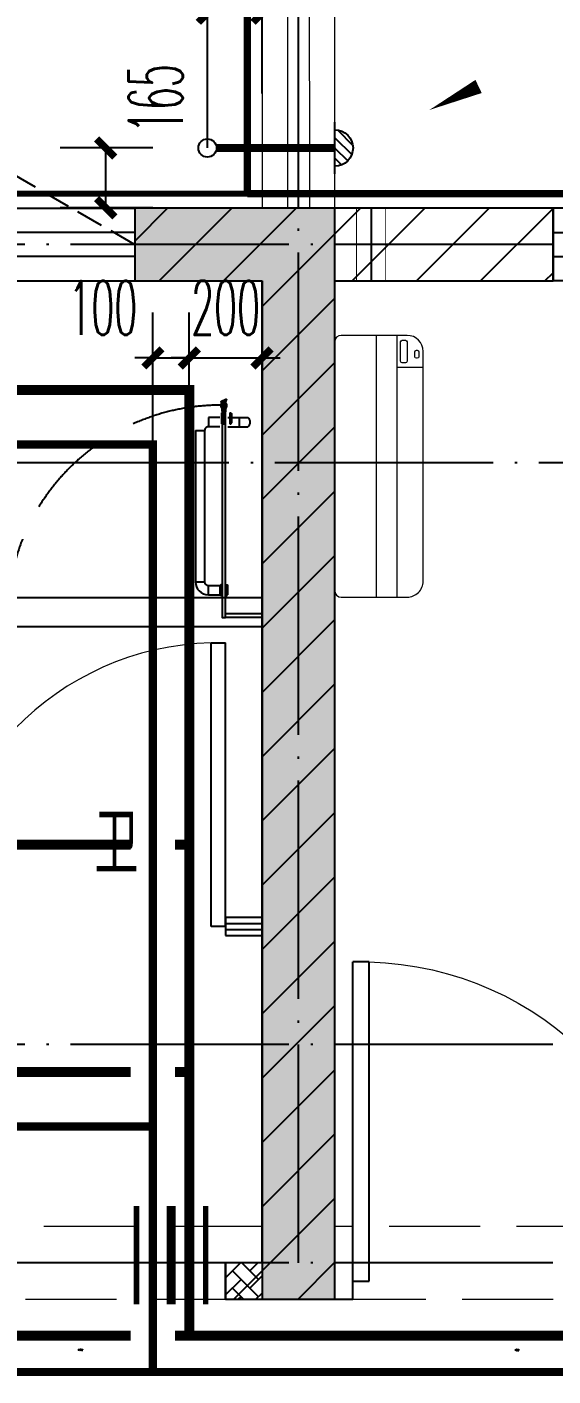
# Model space of a CAD drawing. Extents: x 27938 to 1507990, y 110129 to 923079.
# Drawn here: x 1220818 to 1222264, y 586813 to 590522 of the extents above; entities that cross this region are included whole.
import ezdxf

# ---------------------------------------------------------------- set-up
doc = ezdxf.new("R2010")
doc.units = 0
doc.header["$LTSCALE"] = 1000
doc.header["$MEASUREMENT"] = 0
doc.linetypes.add('DASH', pattern=[0.35, 0.25, -0.1])
doc.linetypes.add('DOTE', pattern=[2.4200000000000004, 2, -0.2, 0.02, -0.2])
for name, color, linetype in [('----建筑底图', 8, 'Continuous'), ('COLUMN', 9, 'Continuous'), ('CURTWALL', 4, 'Continuous'), ('DIM_SYMB', 3, 'Continuous'), ('DIM_凝结', 150, 'Continuous'), ('DOTE', 1, 'Continuous'), ('IP-bath&kitchen-JOHNSON', 4, 'Continuous'), ('LVTRY', 6, 'Continuous'), ('P-bath&kitchen-JOHNSON', 4, 'Continuous'), ('PIPE-不分区热给水', 5, 'RJ'), ('PIPE-不分区给水', 3, 'J'), ('PIPE-凝结', 150, 'N'), ('PUB_HATCH', 8, 'Continuous'), ('PUB_TEXT', 4, 'Continuous'), ('VALVE_不分区给水', 7, 'Continuous'), ('VPIPE-凝结', 150, 'N'), ('WALL', 9, 'Continuous'), ('WINDOW', 4, 'Continuous'), ('WINDOW_TEXT', 7, 'Continuous'), ('保温', 6, 'Continuous'), ('机电标识类', 1, 'Continuous')]:
    doc.layers.add(name, color=color, linetype=linetype)
doc.layers.add('S-L主梁线', color=4, linetype='DASH', plot=False)
for name, color, linetype, lineweight in [('平面-排水沟', 86, 'Continuous', 15), ('平面-栏杆', 135, 'Continuous', 15), ('平面-看线', 45, 'Continuous', 15), ('平面-空调室内机', 176, 'Continuous', 9), ('平面-空调预留孔', 173, 'Continuous', 15), ('空调', 76, 'Continuous', 13)]:
    doc.layers.add(name, color=color, linetype=linetype, lineweight=lineweight)
doc.styles.add('_TCH_DIM_T3', font='SIMPLEX.shx', dxfattribs={"width": 0.4941176470588236, "bigfont": 'GBCBIG.shx'})
doc.styles.add('_TCH_WINDOW', font='SIMPLEX.shx', dxfattribs={"width": 0.7, "height": 3.5, "bigfont": 'GBCBIG.shx'})
doc.styles.get("Standard").update_dxf_attribs({"font": 'gbenor.shx', "bigfont": 'gbcbig.shx'})
doc.linetypes.add('J', pattern='A,3,-0.2,["J",Standard,S=0.25,R=0,X=-0.1,Y=-0.115],-0.2', length=3.4)
doc.linetypes.add('N', pattern='A,3,-0.2,["N",Standard,S=0.25,R=0,X=-0.1,Y=-0.115],-0.2', length=3.4)
doc.linetypes.add('RJ', pattern='A,3,-0.2,["RJ",Standard,S=0.25,R=0,X=-0.1,Y=-0.115],-0.35', length=3.55)
doc.dimstyles.new('_TWT_ARCH&&50', dxfattribs={"dimtxt": 148.75, "dimasz": 50, "dimexe": 125, "dimexo": 150, "dimgap": 63.12500000000001, "dimtad": 1, "dimdec": 0, "dimzin": 0, "dimdsep": 46, "dimtxsty": '_TCH_DIM_T3', "dimblk": 'ARCHTICK', "dimcen": 0.09, "dimclrt": 7, "dimazin": 2, "dimtfac": 1, "dimtdec": 0, "dimtix": 1, "dimtmove": 2, "dimatfit": 3, "dimfxl": 100, "dimtolj": 1, "dimtzin": 0, "dimarcsym": 0})
pattern_1 = [(45, (0, 89.755675), (-88.38838300365748, 88.3883830036575), [])]

# ---------------------------------------------------------------- blocks, each defined once
blk = doc.blocks.new('GFDGFSDFGD')
at = {"layer": 'PUB_HATCH'}
blk.add_hatch(color=0, dxfattribs=at).paths.add_polyline_path([(440466.568470567, 373023.7242148577), (440466.568470567, 372823.7242148577), (440816.568470567, 372823.7242148577), (440816.5684693679, 370023.7242154307), (441016.5684693679, 370023.7242154307), (441016.568470567, 373023.7242148577)])
at = {"layer": 'COLUMN', "color": 0}
for p, q in [((440466.568470567, 373023.7242148577), (440466.568470567, 372823.7242148577)), ((441016.568470567, 373023.7242148577), (440466.568470567, 373023.7242148577)), ((441016.5684693679, 370023.7242154307), (441016.568470567, 373023.7242148577)), ((440466.568470567, 372823.7242148577), (440816.568470567, 372823.7242148577)), ((440816.568470567, 372823.7242148577), (440816.5684693679, 370023.7242154307)), ((440816.5684693679, 370023.7242154307), (441016.5684693679, 370023.7242154307))]:
    blk.add_line(p, q, dxfattribs=at)
blk = doc.blocks.new('GDFGDGRD')
at = {"layer": '保温', "linetype": 'ByBlock', "ltscale": 10}
h = blk.add_hatch(dxfattribs=at)
h.set_pattern_fill('AR-HBONE', color=251, scale=55)
h.set_pattern_definition([(45, (0, 0), (0, 47.41575231924514), [100.584, -33.528]), (135, (23.70786, 23.70786), (3.05311331771918e-15, 47.41575231924513), [100.584, -33.528])])
h.paths.add_polyline_path([(440716.5790389128, 370023.7249240321), (440716.5783954969, 370123.7247249025), (440816.5681615616, 370123.724930781), (440816.5688049775, 370023.7251299106)])
blk = doc.blocks.new('A$C001338C2')
for p, q in [((844.9999883423079, 303.6000072514144), (54.99998834231155, 303.6000543390692)), ((109.0525457565491, 214.7673082745569), (109.0525510513944, 303.6000511174025)), ((-1.49359439092e-05, 248.6000576173246), (-2.84423585981e-05, 22.0000576172315)), ((899.9999715576414, 22.00000397306576), (899.9999850640525, 248.6000039731589)), ((21.99997024633922, 5.63059293199e-05), (877.9999702463392, 5.2843679441e-06))]:
    blk.add_line(p, q)
at = {"lineweight": 5}
for p, q in [((899.9999830474662, 214.7672611304297), (-1.69525337697e-05, 214.7673147745954)), ((899.9999787804518, 143.1781611304468), (-2.12195482163e-05, 143.1782147746126))]:
    blk.add_line(p, q, dxfattribs=at)
for points in [[(73.08482630450817, 275.0144977724194), (56.77886350143308, 275.0144987443309, -0.414213562373095), (51.27886382925863, 280.5144990721565), (51.27886400034913, 283.3844664433818, -0.414213562373095), (56.77886432817468, 288.8844661155563), (73.08482713124977, 288.8844651436448, -0.4142135623732024), (78.58482680342422, 283.3844648158192), (78.58482663233372, 280.5144974445939, -0.414213562373095)], [(89.24090579471158, 226.3562818807586), (22.19125331861505, 226.3562858772129, -0.414213562372504), (16.6912536464406, 231.8562862050385), (16.69125431894281, 243.1390318179401, -0.414213562373095), (22.19125464676836, 248.6390314901146), (89.24090712286488, 248.6390274936603, -0.414213562373095), (94.74090679503934, 243.1390271658347), (94.74090612253713, 231.8562815529331, -0.414213562373095)]]:
    blk.add_lwpolyline(points, format="xyb", close=True)
for centre, radius, start, end in [((54.99998506405609, 248.6000543390692), 55.0000000000001, 89.99999658490542, 179.9999965849054), ((844.9999850640525, 248.6000072514144), 55.0000000000001, 359.9999965849054, 89.99999658490542), ((21.9999715576414, 22.00005630592932), 22.00000000000004, 179.9999965849054, 269.9999965849054), ((877.9999715576414, 22.00000528436794), 22.00000000000004, 269.9999965849054, 359.9999965849054)]:
    blk.add_arc(centre, radius, start, end)
blk = doc.blocks.new('rrrrrrrrrrrra')
at = {"color": 0}
for p, q in [((252.6024353011744, 483.7312025176361), (-87.39756469882559, 483.7312025176361)), ((-112.3975646988256, 458.7312025176361), (-112.3975646988256, 324.3323662159964)), ((277.6024353011744, 324.3323662159964), (277.6024353011744, 458.7312025176361)), ((-112.3975646988256, 324.3323662159964), (-63.69972878636327, -103.3637925456278)), ((277.6024353011744, 324.3323662159964), (227.5135563242948, -115.5808400628157)), ((-59.12511469877791, 271.0599162159488), (224.3299853011267, 271.0599162159488)), ((-20.6103619200876, 232.4137265472673), (-34.18044077546801, 153.6153487120755)), ((185.8152325224364, 232.4137265477329), (-20.6103619200876, 232.4137265472673)), ((185.8152325224364, 232.4137265477329), (199.3853113778168, 153.6153487125412)), ((191.3197469591396, 200.4502565474249), (-26.11487635679077, 200.4502565474249))]:
    blk.add_line(p, q, dxfattribs=at)
for centre, radius, start, end in [((-87.39756469882559, 458.7312025176361), 25, 90, 180), ((252.6024353011744, 458.7312025176361), 25, 0, 90), ((-59.12511469877791, 324.3323662164621), 53.27245000000602, 180, 270), ((224.3299853008939, 324.3323662164621), 53.27245000000253, 270, 0), ((-322.583031725022, 209.8070477982983), 293.8257332377133, 333.5368539848596, 351.4828191908725), ((487.787902327138, 209.8070477982983), 293.8257332377133, 188.5171808091275, 206.4631460151405), ((148.969911527005, -3.179016253445297), 224.0767612256445, 158.5202191710939, 180), ((16.2349590753438, -3.179016253445297), 224.0767612256723, 0, 21.47978082890611), ((83.83053322241176, -63.61970424279571), 152.7899563564, 195.0773243454172, 340.1181212308546)]:
    blk.add_arc(centre, radius, start, end, dxfattribs=at)
blk = doc.blocks.new('A$C1E0F638F')
at = {"color": 0}
for points in [[(499.7003750004806, 435.1003879043274), (499.7003750004806, 85.1003879038617), (-4.325015470385551e-05, 85.10038790432736), (-4.325015470385551e-05, 435.1003879038617)], [(269.850552206859, 30.00024752598256), (229.850552206859, 30.00024752644822), (229.850552206859, 195.0002475259826), (269.850552206859, 195.0002475264482)], [(119.850552206859, 0.0002475259825587273), (179.850552206859, 0.0002475259825587273), (179.850552206859, 60.00024752598256), (119.850552206859, 60.00024752598256)], [(146.850552206859, 55.00024752598256), (152.850552206859, 55.00024752644822), (152.850552206859, 5.00024752644822), (146.850552206859, 5.00024752644822)], [(379.850552206859, 0.0002475259825587273), (319.850552206859, 0.0002475264482200146), (319.850552206859, 60.00024752644822), (379.850552206859, 60.00024752644822)], [(352.850552206859, 55.00024752598256), (346.850552206859, 55.00024752598256), (346.850552206859, 5.000247525982559), (352.850552206859, 5.000247525982559)], [(229.850552206859, 30.00024752644822), (269.850552206859, 30.00024752598256), (269.850552206859, 10.00024752598256), (229.850552206859, 10.00024752644822)]]:
    blk.add_lwpolyline(points, close=True, dxfattribs=at)
blk.add_lwpolyline([(269.850552206859, 60.00024752598256), (279.850552206859, 60.00024752598256), (279.850552206859, 0.0002475264482200146), (219.850552206859, 0.0002475259825587273), (219.850552206859, 60.00024752598256), (229.850552206859, 60.00024752644822)], dxfattribs=at)
blk.add_circle((249.850552206859, 236.2614032463171), 26, dxfattribs=at)
blk = doc.blocks.new('$lvtry$00000171')
at = {"color": 0}
for p, q in [((-74.24621202462731, 10.60660171788186), (-10.60660171788186, 74.24621202462731)), ((-69.81875867368217, -27.39235180270043), (27.39235180242758, 69.81875867368217)), ((-53.03300858900184, -53.03300858886359), (53.03300858900184, 53.03300858886359)), ((-27.39235180242758, -69.81875867368217), (69.81875867368217, 27.39235180270043)), ((10.60660171788186, -74.24621202462731), (74.24621202462731, -10.60660171788186))]:
    blk.add_line(p, q, dxfattribs=at)
blk.add_circle((0, 0), 75, dxfattribs=at)
blk.add_point((0, 0), dxfattribs=at)
blk = doc.blocks.new('135')
blk.add_hatch(color=0).paths.add_polyline_path([(4.76418280357393, 1.812162386259842), (3.614183923258678, -0.9586682789313272), (-4.698308072380313, 2.491328362025341), (-3.548309192054148, 5.262159027231063)])
at = {"color": 0}
for p, q in [((0, -9.095e-13), (-7.276000000000001e-12, 39.11915162772765)), ((-6.34257382159194, 2.632406550414998), (5.421245566391007, -2.250020692198631)), ((-5.698204626369259, 2.906323017595241), (-5.160113183243083, 2.682994842084553)), ((-5.555794630552554, 18.93025617586591), (-3.355794630551827, 19.41189882087838)), ((-3.355794630551827, 19.41189882087838), (-5.502586708164016, 19.38346581543646)), ((5.249555696867901, 10.9245783101278), (-5.25044430312846, 10.93328680312606)), ((5.227938415449898, 9.660595023749009), (-5.205485498692723, 9.660595023727183)), ((-5.160113183243083, 2.682994842084553), (-3.818447822857706, 5.915630618167598)), ((-5.000000000007275, 10.93307908955376), (-5.000000000007275, 30.53458335841333)), ((-3.818447822857706, 5.915630618167598), (5.417654394495911, 2.08230101709978)), ((5.617387633388716, 18.86060526279379), (3.417387633387988, 19.34224790780627)), ((3.417387633387988, 19.34224790780627), (5.564179711000178, 19.31381490236435)), ((4.075989034128724, -1.150334758983262), (5.417654394495911, 2.08230101709978)), ((4.999999999996362, 10.92478528669653), (4.999999999992723, 32.30060393840449)), ((4.075989034125087, -1.150334758983262), (5.7233188174323, -1.834038541420341))]:
    blk.add_line(p, q, dxfattribs=at)
for centre, radius, start, end in [((6.161034868437128, 15.83646535001662), 13.51105029248686, 151.0147378050733, 204.8403314206463), ((13.49583268638525, 4.204098348475781), 20.48112573357894, 163.092431708237, 182.0011966084188), ((-5.975522388205718, 3.562607190228845), 1, 184.2275252268287, 248.4661137629982), ((13.54264475737364, 4.193994001077044), 19.52885339284392, 163.7443120071847, 182.5268738689926), ((8.625610374787357, 15.4674340699994), 14.59806099666519, 166.2780045267358, 198.0953497200314), ((-5.467505949505721, 3.349919817060253), 0.5, 181.9385014602077, 247.2597126889964), ((-5.220308285297505, 22.14142036417525), 0.5, 335.7643365041333, 151.0147378054934), ((3.827398038803949, 18.06844884589281), 9.42220170707689, 155.7643365036202, 171.9772791662345), ((5.153695528464595, 22.26171150950449), 0.5, 29.84246110022977, 204.5740373216479), ((-5.946870150815811, 17.18555889137405), 11.70614123311011, 10.4750181798539, 24.57403732164799), ((29.07817214454553, 6.708467335577552), 24.03224306675829, 172.943947749341, 199.2318175570648), ((-6.288615623223449, 15.43590622998363), 12.3887641438454, 338.644919711974, 16.04760207510264), ((-6.035673477003001, 15.84248269684667), 13.39994098009156, 334.9111406033848, 29.84246110034611), ((26.37160870551816, 6.273545375245702), 20.6409126368038, 169.1453753653255, 199.9525787155704), ((5.869786496521555, -1.169297062749137), 1.170107913508445, 247.4597126892894, 19.95257871601565), ((5.914985297487874, -1.372233430550295), 0.5, 247.4597126892894, 19.23181755750988)]:
    blk.add_arc(centre, radius, start, end, dxfattribs=at)
blk.add_open_spline([(-5.000000000007275, 30.53458335841333), (-4.10443294849756, 31.33336597555081), (-2.288282033354334, 32.95324444101334), (0.90438098919185, 29.19536669430727), (3.450096077842316, 31.12548990286359), (4.999999999992723, 32.30060393840449)], degree=3, knots=[0, 0, 0, 0, 3.066329070407599, 6.218313121244897, 11.12413523619883, 11.12413523619883, 11.12413523619883, 11.12413523619883], dxfattribs=at)
blk = doc.blocks.new('SDFAWERAWER')
at = {"layer": 'LVTRY', "color": 0}
for p, q in [((593987.7654218215, -1242190.543110286), (593978.1679464299, -1242213.999597729)), ((594017.0860310916, -1242202.539954511), (593987.7654218215, -1242190.543110286)), ((594015.8193360465, -1242220.432964417), (594027.1688849085, -1242192.714558183)), ((594022.6186791044, -1242211.427743668), (594029.8341162818, -1242193.80586096)), ((594025.3530065713, -1242210.830205286), (594031.0932591765, -1242196.811088268)), ((594027.1688849085, -1242192.714558183), (594033.0323939191, -1242195.115424288)), ((594029.8341162818, -1242193.80586096), (594031.0932591765, -1242196.811088268)), ((594032.1593517042, -1242197.24760937), (594033.0323939191, -1242195.115424288)), ((594033.0323939191, -1242195.115424288), (594033.976751101, -1242197.369344781)), ((593941.1893833182, -1242210.071718162), (593783.7054442759, -1242594.768872668)), ((593964.6458707345, -1242219.669193542), (593807.1619316919, -1242604.366348048)), ((593941.1893833182, -1242210.071718162), (593964.6458707345, -1242219.669193542)), ((594007.4885557, -1242225.996441955), (593978.1679464299, -1242213.999597729)), ((594015.8193360465, -1242220.432964417), (594021.6828450572, -1242222.833830523)), ((594025.7000045974, -1242203.902384486), (594018.4845674199, -1242221.524267195)), ((594018.4845674199, -1242221.524267195), (594021.4897947444, -1242220.265124338)), ((594025.3530065713, -1242210.830205286), (594021.4897947444, -1242220.265124338)), ((594022.5558872721, -1242220.70164544), (594021.6828450572, -1242222.833830523)), ((594021.6828450572, -1242222.833830523), (594023.9367655669, -1242221.889473379)), ((594024.1550261178, -1242221.356427115), (594023.937164888, -1242221.888498138)), ((594033.7584905497, -1242197.902391045), (594033.9763517794, -1242197.370320023)), ((594047.2517495372, -1242200.933083513), (594035.9092786319, -1242228.654386825)), ((594035.9092786319, -1242228.654386825), (594038.5747885434, -1242229.745009019)), ((594037.3439066054, -1242210.828683256), (594087.9885953569, -1242231.550505105)), ((594038.5747885434, -1242229.745009019), (594045.1743897707, -1242213.615406493)), ((594038.5747885434, -1242229.745009019), (594041.579694262, -1242228.485098852)), ((594041.579694262, -1242228.485098852), (594051.1771696536, -1242205.028611409)), ((594049.9172594484, -1242202.023705706), (594043.3176582216, -1242218.153308231)), ((594047.2517495372, -1242200.933083513), (594049.9172594484, -1242202.023705706)), ((594049.9172594484, -1242202.023705706), (594051.1771696536, -1242205.028611409)), ((594057.0670404839, -1242246.282014925), (594066.6645158757, -1242222.825527482)), ((594027.746431214, -1242234.285170699), (594078.3911199654, -1242255.006992549)), ((593783.7054442759, -1242594.768872668), (593807.1619316919, -1242604.366348048)), ((593803.2340521519, -1242641.344911171), (593812.8315275433, -1242617.888423728)), ((593803.2340521519, -1242641.344911171), (593832.554661422, -1242653.341755396)), ((593812.8315275433, -1242617.888423728), (593842.1521368134, -1242629.885267953)), ((593842.1521368134, -1242629.885267953), (593832.554661422, -1242653.341755396)), ((593845.157042532, -1242628.625357786), (593833.814571627, -1242656.346661099)), ((593847.8225524705, -1242629.715979991), (593836.4800815652, -1242657.437283303)), ((593845.157042532, -1242628.625357786), (593842.1521368134, -1242629.885267953)), ((593847.8225524705, -1242629.715979991), (593845.157042532, -1242628.625357786)), ((593847.1421213057, -1242661.799772115), (593858.4845922105, -1242634.078468803)), ((593849.807631217, -1242662.890394308), (593861.150102122, -1242635.169090996)), ((593852.0613105225, -1242661.945461682), (593862.0950347865, -1242637.422770285)), ((593858.4845922105, -1242634.078468803), (593861.150102122, -1242635.169090996)), ((593861.150102122, -1242635.169090996), (593862.0950347865, -1242637.422770285)), ((593833.814571627, -1242656.346661099), (593832.554661422, -1242653.341755396)), ((593836.4800815652, -1242657.437283303), (593833.814571627, -1242656.346661099)), ((593847.1421213057, -1242661.799772115), (593849.807631217, -1242662.890394308))]:
    blk.add_line(p, q, dxfattribs=at)
blk.add_lwpolyline([(593823.4857289928, -1242716.975934958), (594045.7556563742, -1242173.940086161), (594036.5013807861, -1242170.150840413), (593814.2314534048, -1242713.186689209)], close=True, dxfattribs=at)
blk.add_arc((594075.2654484361, -1242240.036391133), 15.29342111015146, 281.7932153755734, 33.70187580186141, dxfattribs=at)
for centre, major_axis, start_param, end_param in [((593974.2417065077, -1242223.595433476), (3.926239933352681, 9.595835773426348), 0, 1.570796326794897), ((593816.7577674654, -1242608.292587982), (13.52371531371392, 33.05232318957029), 1.570796326794897, 3.141592653589793), ((593816.7577674654, -1242608.292587982), (3.926239933352681, 9.595835773426348), 1.570796326794897, 3.141592653589793)]:
    blk.add_ellipse(centre, major_axis=major_axis, ratio=1, start_param=start_param, end_param=end_param, dxfattribs=at)
at = {"layer": 'P-bath&kitchen-JOHNSON', "color": 0, "linetype": 'DASH'}
blk.add_arc((593809.7670385346, -1242714.004828131), 586.199339652145, 67.53694625199444, 157.1324720308851, dxfattribs=at)
at = {"layer": 'LVTRY', "color": 8, "xscale": -1, "rotation": 157.7329157530927}
blk.add_blockref('135', (594045.2713309255, -1242161.927690595), dxfattribs=at)
blk = doc.blocks.new('A$C5DCB2F21')
at = {"layer": 'IP-bath&kitchen-JOHNSON', "color": 0}
for p, q in [((-68.28558143033297, -213.1606503543517), (-157.7014214626688, -274.9614281078248)), ((68.16970908802614, -213.1606503543517), (157.5855491203619, -274.9614281078248)), ((-0.0579361711279489, -261.3536447175793), (-0.0579361711570528, -424.6555120690827))]:
    blk.add_line(p, q, dxfattribs=at)
for centre, major_axis, ratio, start_param, end_param in [((0.0421103943663184, -178.7724866370772), (-50.96224410476142, 6.55561e-11), 0.9900522014073144, -1.362970376127611, 4.504563029716158), ((0.0421103943663184, -177.7692267618913), (-26.80467913510691, 8.690706e-10), 0.9948122416210567, -1.167676844559286, 4.309269498205915)]:
    blk.add_ellipse(centre, major_axis=major_axis, ratio=ratio, start_param=start_param, end_param=end_param, dxfattribs=at)
at = {"layer": 'LVTRY', "color": 0}
for p, q in [((73.60639230580999, 0), (-73.60639230580999, 0)), ((-10.47308850636909, -173.5162652194049), (-10.47308850636909, -49.2578386965979)), ((10.5573092952909, -173.5162652194049), (10.5573092952909, -49.2578386965979))]:
    blk.add_line(p, q, dxfattribs=at)
blk.add_lwpolyline([(73.60639230580999, 0), (73.60639230580999, -15.772798351245), (-73.60639230580999, -15.772798351245), (-73.60639230580999, 0)], dxfattribs=at)
for points in [[(-26.29978149385716, -30.6730770759059, -0.3641418619200349), (-37.77772499481944, -15.772798351245, -0.0204951839784475)], [(-10.47308850636909, -49.43990604687496, 0.214893116671168), (-26.29978149385716, -30.6730770759059, 7.649644273232357)], [(10.5573092952909, -49.2578386965979, -0.2143900455666535), (26.29978149385716, -30.6730770759059, -7.649644273232357)], [(26.29978149385716, -30.6730770759059, 0.3641418619200187), (37.77772499482671, -15.772798351245, 0.0204951839784475)]]:
    blk.add_lwpolyline(points, format="xyb", dxfattribs=at)
blk.add_arc((0.0421103944609058, -173.5162652194049), 10.51519890083, 180, 0, dxfattribs=at)
for centre, major_axis, ratio, start_param, end_param in [((0.0421103943663184, -181.2952494334531), (53.64446843239703, 4.6092399e-09), 0.9875770290783108, 1.768090240399728, 7.656687720196345), ((-12.41473554639378, -164.737432311369), (1.3012e-12, 1.432845619463478), 0.8500000000096485, -1.570796326743344, 4.712388980436241), ((12.49895633515552, -164.737432311369), (-1.089747e-10, 1.432845619463478), 0.8500000000096485, 4.712388980370823, 10.99557428755041), ((-12.41473554639378, -189.1718906858077), (-2.801241e-10, 1.432845619478029), 0.8500000000010158, 4.712388980259137, 10.99557428743872), ((12.49895633515552, -189.1718906858077), (-3.904000999999999e-10, 1.43284561947803), 0.8500000000010156, 4.712388980193717, 10.9955742873733)]:
    blk.add_ellipse(centre, major_axis=major_axis, ratio=ratio, start_param=start_param, end_param=end_param, dxfattribs=at)
blk = doc.blocks.new('$TCHSYS$DOOR2D')
for p, q in [((0.45, 0.9750000000000001), (0.5000000000000002, 0.9750000000000001)), ((0.45, 0), (0.45, 0.9750000000000001)), ((0.5, 0), (0.5, 0.9750000000000001)), ((0.5, 0), (0.45, 0))]:
    blk.add_line(p, q)
at = {"lineweight": 13}
blk.add_arc((0.475, 0), 0.975, 91.4692835813538, 180, dxfattribs=at)
blk = doc.blocks.new('DSGDFGF')
at = {"layer": 'CURTWALL', "color": 0}
for p, q in [((676992.3193099007, 342105.3318189482), (676292.3193125755, 342105.3318188789)), ((676292.3193125755, 342105.3318188789), (676292.3193125804, 342055.3318188789)), ((676992.3193099055, 342055.3318189486), (676992.3193099007, 342105.3318189482)), ((677892.3193125913, 342105.3318190337), (677792.3193100533, 342105.3318190256)), ((677792.3193100533, 342105.3318190256), (677792.3193100581, 342055.3318190261)), ((677892.3193125962, 342055.3318190337), (677892.3193125913, 342105.3318190337)), ((676292.3193125771, 342088.6651522122), (676992.3193101969, 342088.6651522689)), ((676292.3193125788, 342071.9984855456), (676992.3193101985, 342071.9984856088)), ((676292.3193125804, 342055.3318188789), (676992.3193099055, 342055.3318189486)), ((677792.3193101969, 342088.6651523464), (677892.319312593, 342088.665152367)), ((677792.3193101985, 342071.9984856863), (677892.3193125946, 342071.9984857004)), ((677792.3193100581, 342055.3318190261), (677892.3193125962, 342055.3318190337))]:
    blk.add_line(p, q, dxfattribs=at)
at = {"layer": 'IP-bath&kitchen-JOHNSON', "color": 0}
for p, q in [((676542.331932724, 342985.0196551088), (677892.3295454062, 342985.0196507949)), ((676542.331932724, 342950.0196551071), (677192.3295454478, 342950.0196505642)), ((677192.3413922582, 342940.0196503444), (677192.3413922533, 342950.0196505642)), ((676542.331932724, 342940.0196551071), (677192.3413922582, 342940.0196503444)), ((677892.3295454031, 342940.0196503291), (677792.3295457542, 342940.0196503627)), ((677792.3295457542, 342930.0196503627), (677792.329545758, 342940.0196503627)), ((677892.3295454031, 342930.0196503291), (677792.3295457542, 342930.0196503627)), ((676542.331932724, 342905.019720073), (677892.3295454059, 342905.0196507949))]:
    blk.add_line(p, q, dxfattribs=at)
for points in [[(676542.3319719185, 343855.3312094221), (676542.3319289016, 342905.0196913155), (676292.3295242395, 342905.0197074407)], [(676492.3319719185, 343855.3312094221), (676492.331953106, 343005.0197000016), (676292.3295265906, 343005.0197000032)]]:
    blk.add_lwpolyline(points, dxfattribs=at)
at = {"layer": 'LVTRY', "color": 0}
blk.add_lwpolyline([(676892.3193115182, 341155.3318184384), (676292.319311518, 341155.3318184384), (676292.3193115267, 342055.3308562199), (676892.3193115271, 342055.3308562199)], close=True, dxfattribs=at)
at = {"layer": 'CURTWALL', "color": 0, "xscale": 800, "yscale": 800, "zscale": 50, "rotation": 5.54452612062199e-09}
blk.add_blockref('$TCHSYS$DOOR2D', (677392.3193099796, 342080.3318189853), dxfattribs=at)
at = {"layer": 'IP-bath&kitchen-JOHNSON', "color": 8}
for name, p, rotation in [('A$C5DCB2F21', (676542.3428769042, 343480.3272782623), 90.00848852444699), ('SDFAWERAWER', (-342526.1847909405, 1268090.515878983), 22.25976934310714)]:
    blk.add_blockref(name, p, dxfattribs=dict(at, rotation=rotation))
at = {"layer": 'LVTRY', "color": 8, "xscale": -0.6666666667107826, "yscale": 0.6666666667107826}
for p in [(676672.3319719185, 343725.3312094244), (676422.3295454204, 342775.3312094267)]:
    blk.add_blockref('$lvtry$00000171', p, dxfattribs=at)
at = {"layer": 'LVTRY', "color": 8, "extrusion": (0, 0, -1), "xscale": -1, "zscale": -1, "rotation": 270}
blk.add_blockref('rrrrrrrrrrrra', (-676776.0631769253, 342422.5730388308), dxfattribs=at)
at = {"layer": 'LVTRY', "color": 8, "xscale": -1, "rotation": 270}
blk.add_blockref('A$C1E0F638F', (676357.2294132968, 341355.6371924866), dxfattribs=at)
blk = doc.blocks.new('dongkong')
blk.add_wipeout([(-603756.0415179721, 210770.96306340612), (-603756.0415180603, 210570.80961624245), (-603836.0415181214, 210570.80961593534), (-603836.0415181519, 210770.96306307407)])
at = {"layer": '机电标识类', "color": 250, "linetype": 'DASH', "ltscale": 400}
for p, q in [((-603796.0415180789, 210770.9630630909), (-603796.0415180789, 210570.8096162414)), ((-603896.0415180789, 210670.6929921169), (-603696.0415180789, 210670.6929921169))]:
    blk.add_line(p, q, dxfattribs=at)
at = {"layer": '空调', "color": 6, "linetype": 'DASH', "const_width": 2}
blk.add_lwpolyline([(-603756.0415180789, 210770.9630630909), (-603756.0415180789, 210570.8096162414), (-603836.0415180789, 210570.8096162414), (-603836.0415180789, 210770.9630630909)], close=True, dxfattribs=at)
blk = doc.blocks.new('A$C7A951E79')
at = {"layer": 'LVTRY'}
for p, q in [((-7.071067817567382, 49.49747468566056), (-49.49747468711575, 7.071067807148211)), ((-0.03019816137384623, -71.1504577078158), (0.03032669913955033, 71.45330783701502)), ((0.01200970011996105, 28.29628095228691), (-46.54583911696682, -18.26156787434593)), ((0, 0), (-35.35533905785996, -35.35533906542696)), ((-0.01200970011996105, -28.29628095240332), (-18.26156786479987, -46.54583912075032))]:
    blk.add_line(p, q, dxfattribs=at)
blk.add_arc((6.426847539842129e-05, 0.1514250643085688), 49.94917711705559, 89.97568208789981, 269.9756820878998, dxfattribs=at)
blk.add_point((0, 0), dxfattribs=at)
blk = doc.blocks.new('A$C42425DA4')
at = {"xscale": -1}
blk.add_blockref('A$C7A951E79', (15800.45364866802, -0.07223155058454722), dxfattribs=at)
blk = doc.blocks.new('$WINLIB2D$00000001')
at = {"color": 0}
for points in [[(-0.4999999999999964, 0.5000000000000142), (-0.4999999999999964, -0.4999999999999858)], [(-0.4999999999999964, 0.5000000000000142), (0.5000000000000036, 0.5000000000000142)], [(0.5000000000000036, -0.4999999999999858), (0.5000000000000036, 0.5000000000000142)], [(0.5000000000000036, 0.1666666666666714), (-0.4999999999999964, 0.1666666666666714)], [(0.5000000000000036, -0.1666666666666572), (-0.4999999999999964, -0.1666666666666572)], [(-0.4999999999999964, -0.4999999999999858), (0.5000000000000036, -0.4999999999999858)]]:
    blk.add_lwpolyline(points, dxfattribs=at)
blk = doc.blocks.new('$DorLib2D$00000001')
at = {"color": 0}
for p, q in [((0.45, 0.9750000000000001), (0.5000000000000002, 0.9750000000000001)), ((0.45, 0), (0.45, 0.9750000000000001)), ((0.5, 0), (0.5, 0.9750000000000001)), ((0.5, 0), (0.45, 0))]:
    blk.add_line(p, q, dxfattribs=at)
at = {"color": 0, "lineweight": 13}
blk.add_arc((0.475, 0), 0.975, 91.4692835813538, 180, dxfattribs=at)
blk = doc.blocks.new('A$C149A4CC3')
at = {"layer": 'PUB_HATCH'}
h = blk.add_hatch(dxfattribs=at)
h.set_pattern_fill('普通砖', color=256, scale=50, style=0)
h.set_pattern_definition(pattern_1)
h.paths.add_polyline_path([(-4699.999989772991, -16510.08435558673), (-5149.999985183913, -16510.08435557241), (-5149.999985190278, -16710.08435557242), (-4799.999989778652, -16710.08435558356), (-4699.99998977959, -16643.41768891724)])
h = blk.add_hatch(dxfattribs=at)
h.set_pattern_fill('普通砖', color=256, scale=50, style=0)
h.set_pattern_definition(pattern_1)
h.paths.add_polyline_path([(-4799.999989845557, -19410.08435516593), (-4900.000002705595, -19410.08435517912), (-4900.000002692401, -19510.08435517911), (-4699.999989832363, -19510.08435515274), (-4699.999989847279, -19443.41768837624)])
h = blk.add_hatch(dxfattribs=at)
h.set_pattern_fill('普通砖', color=256, scale=50, style=0)
h.set_pattern_definition(pattern_1)
h.paths.add_polyline_path([(-4699.999989850719, -19510.08435497858), (-4549.999985032288, -19510.08435498701), (-4549.999985026662, -19410.08435498701), (-4599.99998984556, -19410.08435498421), (-4699.99998984116, -19443.41768843429)])
at = {"color": 8, "linetype": 'DASH', "ltscale": 0.8, "const_width": 20}
for points in [[(0.003342016949318349, -16470.08435543487), (-1659.999992188881, -16470.08435543906), (-1659.999992801226, -15470.08435546519), (-4839.999989744043, -15470.08435569576), (-4839.999989768607, -16470.08435556991), (-6359.999989774195, -16470.08435552154), (-6359.999989743694, -15470.08435540629), (-8059.99998934858, -15470.08435539098), (-8059.999989335309, -14670.08434770285), (-10160.00100836717, -14670.08434783731), (-10160.00100967474, -13020.08434792334), (-14839.99898536177, -13020.08434792334), (-14839.99898393685, -14670.08434783138), (-16940.00000092911, -14670.08434769692), (-16940.00000091607, -15470.08435546752), (-18640.00000035611, -15470.08435546275), (-18640.00000048906, -16470.08435553045), (-20160.00000045518, -16470.08435557876), (-20160.00000047975, -15470.08435566269), (-23339.99999742268, -15470.08435546857)], [(-1659.999992188881, -16470.08435543906), (-4839.999989768607, -16470.08435214456)]]:
    blk.add_lwpolyline(points, dxfattribs=at)
at = {"layer": 'DOTE', "color": 169, "linetype": 'DOTE', "ltscale": 0.3}
for p, q in [((-4699.999999224674, -19410.08434694167), (-4699.999999224674, -11458.04734790955)), ((25039.89799962282, -16610.08434715244), (-25818.76699962281, -16610.08434715233)), ((-25818.76699962281, -17209.81407665176), (25039.89799962282, -17209.81412224047)), ((25039.89799962282, -18810.0843478915), (-25818.76699962281, -18810.08434789133)), ((25039.89799962282, -19410.08434694173), (-25818.76699962281, -19410.08434694167))]:
    blk.add_line(p, q, dxfattribs=at)
at = {"layer": 'VPIPE-凝结', "color": 8, "ltscale": 0.1}
blk.add_line((-4909.997080738307, -16344.54390998889), (-4599.773160140845, -16344.5439277101), dxfattribs=at)
at = {"layer": 'WALL', "color": 8}
for p, q in [((-4699.999989772991, -16510.08435558673), (-5149.999985183913, -16510.08435557241)), ((-5149.999985183913, -16510.08435557241), (-5149.999985190278, -16710.08435557242)), ((-3999.999986393214, -16710.08435554969), (-3999.999986403796, -16510.08435554969)), ((-5149.999985190278, -16710.08435557242), (-4799.999989778652, -16710.08435558356)), ((-4799.999989845557, -19410.08435516593), (-4799.999989778652, -16710.08435558356)), ((-4799.999989845557, -19410.08435516593), (-4900.000002705595, -19410.08435517912)), ((-4900.000002705595, -19410.08435517912), (-4900.000002692401, -19510.08435517911)), ((-4549.999985026662, -19410.08435498701), (-4599.99998984556, -19410.08435498421)), ((-4549.999985032288, -19510.08435498701), (-4549.999985026662, -19410.08435498701)), ((-4900.000002692401, -19510.08435517911), (-4699.999989832363, -19510.08435515274)), ((-4699.999989850719, -19510.08435497858), (-4549.999985032288, -19510.08435498701))]:
    blk.add_line(p, q, dxfattribs=at)
at = {"layer": 'WINDOW', "color": 8}
blk.add_line((-4900.000002705572, -19410.08435517912, 800), (-5700.000002705572, -19410.08435528467, 800), dxfattribs=at)
at = {"layer": 'WINDOW', "color": 8, "linetype": 'DASH'}
blk.add_line((-4900.000002692379, -19510.08435517912), (-4900.000002705572, -19410.08435517912), dxfattribs=at)
at = {"layer": 'WINDOW', "color": 8, "linetype": 'DASH', "ltscale": 0.3}
blk.add_lwpolyline([(-5150.092190843774, -16610.08434715233), (-5539.845380152343, -16385.15668883634, 0.131605288826864), (-5600.0921908936, -16610.08434712357)], format="xyb", dxfattribs=at)
at = {"layer": '平面-排水沟', "color": 8}
blk.add_lwpolyline([(-4053.841397269047, -16103.26737803157, 0, 0, 0), (-4339.934380362742, -16240.11129718606, 0, 40.00000000000001, 0), (-4204.617347559135, -16175.38649024755, 0, 0, 0)], format="xyseb", dxfattribs=at)
at = {"layer": '平面-栏杆', "color": 8}
for points in [[(-4729.999999126769, -15810.08435551584), (-4729.70290046127, -16510.08175429219)], [(-4669.999999126769, -15810.08435551584), (-4669.70290046127, -16510.08175429219)]]:
    blk.add_lwpolyline(points, dxfattribs=at)
at = {"layer": '平面-看线', "color": 8}
blk.add_lwpolyline([(-4799.999999126303, -15810.08435551584), (-4799.702900460805, -16510.08175429219)], dxfattribs=at)
at = {"color": 8}
for name, p in [('GFDGFSDFGD', (-445616.5786988664, -389533.8091794208)), ('GDFGDGRD', (-445616.5787024723, -389533.8091794431)), ('A$C42425DA4', (-20400.22683947522, -16344.5439277101)), ('DSGDFGF', (-682692.319314195, -360565.4161739748))]:
    blk.add_blockref(name, p, dxfattribs=at)
at = {"layer": 'WINDOW', "color": 8}
ref = blk.add_blockref('$WINLIB2D$00000001', (-5599.999985187082, -16610.08435555809), dxfattribs=dict(at, xscale=-900, yscale=200, zscale=-900, rotation=179.9999999981768))
ref.add_attrib('A', 'C0914', (-5648.419311920854, -16374.70894857115), dxfattribs={"layer": 'WINDOW_TEXT', "color": 8, "ltscale": 0.5, "height": 4.25, "rotation": 359.9999999981769, "style": '_TCH_WINDOW', "width": 0.4941176470588236})
ref = blk.add_blockref('$WINLIB2D$00000001', (-3249.999986398499, -16610.08435551001), dxfattribs=dict(at, xscale=1500, yscale=200, zscale=1500, rotation=180.0000000030314))
ref.add_attrib('A', 'C1514b', (-3255.249986411426, -16374.70935551029), dxfattribs={"layer": 'WINDOW_TEXT', "color": 8, "ltscale": 0.5, "height": 4.25, "rotation": 3.031450277996507e-09, "style": '_TCH_WINDOW', "width": 0.4941176470588236})
ref = blk.add_blockref('$DorLib2D$00000001', (-4099.999985029455, -19460.08435501234), dxfattribs=dict(at, xscale=900, yscale=-900, zscale=900, rotation=179.9999999967761))
ref.add_attrib('A', 'M0922', (-4104.899985042962, -19651.93417944277), dxfattribs={"layer": 'WINDOW_TEXT', "color": 8, "ltscale": 0.5, "height": 4.25, "rotation": 359.9999999967761, "style": '_TCH_WINDOW', "width": 0.4941176470588236})
at = {"layer": '平面-空调预留孔', "color": 8, "xscale": 0.800000000046565, "yscale": 0.800000000046565, "zscale": 0.8000000000465648, "rotation": 270.0000002334301}
blk.add_blockref('A$C001338C2', (-4600.000015744823, -16859.81430518656), dxfattribs=at)
at = {"layer": 'PUB_TEXT', "color": 8}
blk.add_text('卫', height=168.7943262411347, dxfattribs=at).set_placement((-5260.878730027005, -18341.27332845208))
at = {"layer": 'WINDOW_TEXT', "color": 8, "style": '_TCH_WINDOW', "width": 0.4941176470588236}
blk.add_text('DK0822', height=4.25, rotation=7.559466033590132e-09, dxfattribs=at).set_placement((-5305.800002645723, -19651.43417944382))
at = {"layer": '平面-空调室内机', "color": 8, "ltscale": 0.3, "xscale": -1}
blk.add_blockref('dongkong', (-608296.2499243405, -227280.77352894), dxfattribs=at)
at = {"layer": 'PUB_HATCH'}
h = blk.add_hatch(dxfattribs=at)
h.set_pattern_fill('普通砖', color=256, scale=50, style=0)
h.set_pattern_definition(pattern_1)
h.paths.add_polyline_path([(-4599.999989778655, -16710.08435558144), (-3999.999986393214, -16710.08435554969), (-3999.999986403796, -16510.08435554969), (-4699.999989781464, -16510.08435558673), (-4699.999989776766, -16643.41768891724)])
h = blk.add_hatch(dxfattribs=at)
h.set_pattern_fill('普通砖', color=256, scale=50, style=0)
h.set_pattern_definition(pattern_1)
h.paths.add_polyline_path([(-4699.99998984116, -19443.41768843429), (-4599.99998984556, -19410.08435498421), (-4599.999989778655, -16710.08435558144), (-4699.99998977959, -16643.41768891724), (-4799.999989778652, -16710.08435558356), (-4799.999989845557, -19410.08435516593)])
at = {"layer": 'WALL', "color": 8}
for p, q in [((-3999.999986403796, -16510.08435554969), (-4699.999989781464, -16510.08435558673)), ((-4599.999989778655, -16710.08435558144), (-3999.999986393214, -16710.08435554969)), ((-4599.99998984556, -19410.08435498421), (-4599.999989778655, -16710.08435558144))]:
    blk.add_line(p, q, dxfattribs=at)
at = {"layer": '平面-看线', "color": 8}
blk.add_line((-4599.702900440316, -16510.08413533441), (-4599.99999910628, -15810.08435551584), dxfattribs=at)
blk = doc.blocks.new('$VALVE$00000533')
at = {"ltscale": 0.5, "const_width": 25}
for points in [[(-225, 74.99999999999997), (225, 74.99999999999997)], [(-225, -75.00000000000003), (225, -75.00000000000003)]]:
    blk.add_lwpolyline(points, dxfattribs=at)
blk = doc.blocks.new('A$C63B2058D')
at = {"layer": 'S-L主梁线', "color": 0, "linetype": 'ByBlock', "lineweight": 18}
for p, q in [((8849.99889935262, 5099.999992515717), (8849.990487507544, 4299.999985628063)), ((8499.989436589181, 4299.999985175149), (7599.906830612861, 4299.999993328529))]:
    blk.add_line(p, q, dxfattribs=at)
at = {"layer": 'S-L主梁线', "color": 0, "linetype": 'DASH', "lineweight": 18}
for p, q in [((9049.990487518604, 4299.999985628063), (9049.998899363622, 5099.999992515659)), ((7599.906831025321, 4099.999994234357), (8499.989436589181, 4099.999986080977)), ((8849.989434897609, 1500.001805619453), (7249.998994176043, 1500.001805619453)), ((10149.98908795137, 1500.001805619453), (9049.989434854768, 1500.001805619453)), ((7149.998994176043, 1300.001805619453), (8849.989434811985, 1300.001805619453)), ((9049.989434769144, 1300.001805619453), (10049.9890836436, 1300.001805619453))]:
    blk.add_line(p, q, dxfattribs=at)
blk = doc.blocks.new('_ArchTick')
at = {"color": 0, "linetype": 'ByBlock', "const_width": 0.4}
blk.add_lwpolyline([(-0.5, -0.5), (0.5, 0.5)], dxfattribs=at)
blk = doc.blocks.new('*D527')
at = {"layer": 'Defpoints', "color": 0}
for p in [(1221463.676231747, 590560.159139773), (1221313.606701562, 590189.5160971741), (1221463.83351606, 590189.579857677)]:
    blk.add_point(p, dxfattribs=at)
at = {"layer": 'DIM_SYMB', "color": 0, "lineweight": -2}
for p, q in [((1221313.543037331, 590339.5160836637), (1221313.396363723, 590685.0953680114)), ((1221463.76985183, 590339.5798441665), (1221463.623178221, 590685.1591285142)), ((1221313.449417248, 590560.0953792701), (1221463.676231747, 590560.159139773))]:
    blk.add_line(p, q, dxfattribs=at)
at = {"layer": 'DIM_SYMB', "color": 0, "lineweight": -2, "xscale": 50, "yscale": 50, "zscale": 50}
for p, rotation in [((1221313.449417248, 590560.0953792701), 180.0243179455382), ((1221463.676231747, 590560.159139773), 0.02431794553816522)]:
    blk.add_blockref('_ArchTick', p, dxfattribs=dict(at, rotation=rotation))
at = {"layer": 'DIM_SYMB', "color": 7, "insert": (1221175.891070755, 590697.5370080075), "char_height": 148.75, "attachment_point": 5, "rotation": 0.024317945538165228, "style": '_TCH_DIM_T3'}
blk.add_mtext('\\A1;150', dxfattribs=at)
blk = doc.blocks.new('*D528')
at = {"layer": 'Defpoints', "color": 0}
for p in [(1221033.901405372, 590189.5160971743), (1221313.606701562, 590189.5160971743), (1221313.606701557, 590024.9756559494)]:
    blk.add_point(p, dxfattribs=at)
at = {"layer": 'DIM_SYMB', "color": 0, "lineweight": -2}
for p, q in [((1221163.606701562, 590189.5160971743), (1220908.901405372, 590189.5160971743)), ((1221033.901405372, 590024.9756559494), (1221033.901405372, 590189.5160971743)), ((1221163.606701557, 590024.9756559494), (1220908.901405372, 590024.9756559494))]:
    blk.add_line(p, q, dxfattribs=at)
at = {"layer": 'DIM_SYMB', "color": 0, "lineweight": -2, "xscale": 50, "yscale": 50, "zscale": 50}
for p, rotation in [((1221033.901405372, 590189.5160971743), 90), ((1221033.901405372, 590024.9756559494), 270)]:
    blk.add_blockref('_ArchTick', p, dxfattribs=dict(at, rotation=rotation))
at = {"layer": 'DIM_SYMB', "color": 7, "insert": (1221171.401405379, 590325.2660971787), "char_height": 148.75, "attachment_point": 5, "rotation": 90, "style": '_TCH_DIM_T3'}
blk.add_mtext('\\A1;165', dxfattribs=at)
blk = doc.blocks.new('*D568')
at = {"layer": 'Defpoints', "color": 0}
for p in [(1221263.596480578, 589612.1680000057), (1221163.596480505, 589231.6580000021), (1221263.596480578, 589231.6579999997)]:
    blk.add_point(p, dxfattribs=at)
at = {"layer": 'DIM_SYMB', "color": 0, "lineweight": -2}
for p, q in [((1221163.596480505, 589381.6580000021), (1221163.596480505, 589737.1680000057)), ((1221263.596480578, 589381.6579999997), (1221263.596480578, 589737.1680000057)), ((1221163.596480505, 589612.1680000057), (1221113.596480505, 589612.1680000057)), ((1221163.596480505, 589612.1680000057), (1221263.596480578, 589612.1680000057)), ((1221263.596480578, 589612.1680000057), (1221313.596480578, 589612.1680000057))]:
    blk.add_line(p, q, dxfattribs=at)
at = {"layer": 'DIM_SYMB', "color": 0, "lineweight": -2, "xscale": 50, "yscale": 50, "zscale": 50}
blk.add_blockref('_ArchTick', (1221163.596480505, 589612.1680000057), dxfattribs=at)
at = {"layer": 'DIM_SYMB', "color": 0, "lineweight": -2, "xscale": 50, "yscale": 50, "zscale": 50, "rotation": 180}
blk.add_blockref('_ArchTick', (1221263.596480578, 589612.1680000057), dxfattribs=at)
at = {"layer": 'DIM_SYMB', "color": 7, "insert": (1221026.096480508, 589749.6680000102), "char_height": 148.75, "attachment_point": 5, "style": '_TCH_DIM_T3'}
blk.add_mtext('\\A1;100', dxfattribs=at)
blk = doc.blocks.new('*D569')
at = {"layer": 'Defpoints', "color": 0}
for p in [(1221463.60671723, 589612.1680000019), (1221263.596480578, 589231.6579999997), (1221463.60671723, 589231.6579999948)]:
    blk.add_point(p, dxfattribs=at)
at = {"layer": 'DIM_SYMB', "color": 0, "lineweight": -2}
for p, q in [((1221263.596480578, 589381.6579999997), (1221263.596480578, 589737.1680000019)), ((1221463.60671723, 589381.6579999948), (1221463.60671723, 589737.1680000019)), ((1221263.596480578, 589612.1680000019), (1221213.596480578, 589612.1680000019)), ((1221263.596480578, 589612.1680000019), (1221463.60671723, 589612.1680000019)), ((1221463.60671723, 589612.1680000019), (1221513.60671723, 589612.1680000019))]:
    blk.add_line(p, q, dxfattribs=at)
at = {"layer": 'DIM_SYMB', "color": 0, "lineweight": -2, "xscale": 50, "yscale": 50, "zscale": 50}
blk.add_blockref('_ArchTick', (1221263.596480578, 589612.1680000019), dxfattribs=at)
at = {"layer": 'DIM_SYMB', "color": 0, "lineweight": -2, "xscale": 50, "yscale": 50, "zscale": 50, "rotation": 180}
blk.add_blockref('_ArchTick', (1221463.60671723, 589612.1680000019), dxfattribs=at)
at = {"layer": 'DIM_SYMB', "color": 7, "insert": (1221363.601598904, 589749.6680000019), "char_height": 148.75, "attachment_point": 5, "style": '_TCH_DIM_T3'}
blk.add_mtext('\\A1;200', dxfattribs=at)

msp = doc.modelspace()

# ---------------------------------------------------------------- block references
at = {"layer": '----建筑底图'}
msp.add_blockref('A$C149A4CC3', (1226263.606702472, 606534.0600115282), dxfattribs=at)

# ---------------------------------------------------------------- next in the draw order: hatches: boundary and pattern name
at = {"layer": 'PIPE-不分区热给水'}
for points in [[(1221163.596480474, 589374.1631159978), (1221163.596480505, 589385.4131160423), (1221174.846480495, 589385.413115999)], [(1221163.596480474, 589374.1631159978), (1221174.846480505, 589374.1631160423), (1221174.846480495, 589385.413115999)]]:
    msp.add_hatch(color=256, dxfattribs=at).paths.add_polyline_path(points)
at = {"layer": 'PIPE-不分区给水'}
for points in [[(1221263.596480619, 589524.1631160015), (1221263.596480579, 589537.9131160423), (1221277.346480509, 589537.9131160963)], [(1221263.596480619, 589524.1631160015), (1221277.346480579, 589524.1631160423), (1221277.346480509, 589537.9131160963)]]:
    msp.add_hatch(color=256, dxfattribs=at).paths.add_polyline_path(points)

# ---------------------------------------------------------------- next in the draw order: linework, layer by layer
at = {"layer": 'DIM_凝结'}
msp.add_line((1221313.606701562, 590189.5160971741), (1221313.606701562, 591544.4650938115), dxfattribs=at)
at = {"layer": 'PIPE-不分区热给水', "ltscale": 0.25, "const_width": 22.5}
for points in [[(1220113.706484962, 589374.1631160426), (1221163.596480505, 589374.1631160423)], [(1221163.596480505, 589374.1631160423), (1221163.596480505, 587498.9751746589)], [(1219863.693153447, 587498.9751746586), (1221163.596480506, 587498.9751746589)], [(1221163.596480505, 587498.9751746589), (1221163.596480506, 586823.9756563758)]]:
    msp.add_lwpolyline(points, dxfattribs=at)
at = {"layer": 'PIPE-不分区热给水', "ltscale": 0.35, "const_width": 22.5}
for points in [[(1221163.596480506, 586823.9756563758), (1217263.594995719, 586823.9756563747)], [(1224863.606715707, 586823.9756563767), (1221163.596480506, 586823.9756563758)]]:
    msp.add_lwpolyline(points, dxfattribs=at)
at = {"layer": 'PIPE-不分区给水', "ltscale": 0.25, "const_width": 27.5}
for points in [[(1220113.706484962, 589524.1631160426), (1221263.596480579, 589524.1631160423)], [(1221263.59648058, 588273.8193116874), (1221263.596480579, 589524.1631160423)], [(1219863.595055559, 588273.819311687), (1221102.346480505, 588273.8193116874)], [(1221224.846480505, 588273.8193116874), (1221263.596480579, 588273.8193116874)], [(1221263.59648058, 587648.975174659), (1221263.59648058, 588273.8193116874)], [(1219863.693153447, 587648.9751746586), (1221102.346480505, 587648.975174659)], [(1221224.846480505, 587648.975174659), (1221263.59648058, 587648.975174659)], [(1221263.59648058, 586923.9756563862), (1221263.59648058, 587648.975174659)], [(1221102.346480506, 586923.9756563861), (1217163.595017452, 586923.9756563819)], [(1221263.59648058, 586923.9756563862), (1221224.846480506, 586923.9756563862)], [(1224763.606715633, 586923.9756563872), (1221263.59648058, 586923.9756563862)]]:
    msp.add_lwpolyline(points, dxfattribs=at)
at = {"layer": 'PIPE-凝结', "ltscale": 0.25, "const_width": 22.5}
msp.add_lwpolyline([(1221338.606715439, 590189.5160962229), (1221663.833556254, 590189.5160838203)], dxfattribs=at)
at = {"layer": 'VPIPE-凝结'}
msp.add_circle((1221313.606701562, 590189.5160971741), 25, dxfattribs=at)

# ---------------------------------------------------------------- next in the draw order: block references
at = {"layer": 'S-L主梁线', "color": 225, "linetype": 'ByBlock', "lineweight": 18}
msp.add_blockref('A$C63B2058D', (1212613.606406198, 585723.9756636247), dxfattribs=at)
at = {"layer": 'VALVE_不分区给水', "xscale": 0.6, "yscale": -0.6, "zscale": 0.6, "rotation": 269.9999999927761}
for p in [(1221163.596480506, 587144.9480000021, 2000), (1221263.59648058, 587144.9480000021, 2000)]:
    msp.add_blockref('$VALVE$00000533', p, dxfattribs=at)

# ---------------------------------------------------------------- next in the draw order: dimensions: what is measured, and where the dimension line sits
at = {"layer": 'DIM_SYMB'}
for base, p1, p2, angle, picture, middle in [((1221463.676231747, 590560.159139773), (1221313.606701562, 590189.5160971741), (1221463.83351606, 590189.579857677), 0.02431794553823826, '*D527', (1221175.891070755, 590697.5370080075)), ((1221033.901405372, 590189.5160971743), (1221313.606701557, 590024.9756559494), (1221313.606701562, 590189.5160971743), 89.99999999829741, '*D528', (1221171.401405379, 590325.2660971787)), ((1221263.596480578, 589612.1680000057), (1221163.596480505, 589231.6580000021), (1221263.596480578, 589231.6579999997), 359.99999999859926, '*D568', (1221026.096480508, 589749.6680000102))]:
    dim = msp.add_linear_dim(base=base, p1=p1, p2=p2, angle=angle, dimstyle='_TWT_ARCH&&50', dxfattribs=at)
    dim.commit()
    dim.dimension.update_dxf_attribs({"geometry": picture, "text_midpoint": middle, "dimtype": 129})
dim = msp.add_aligned_dim(p1=(1221263.596480578, 589231.6579999997), p2=(1221463.60671723, 589231.6579999948), distance=380.5100000071106, dimstyle='_TWT_ARCH&&50', dxfattribs=at)
dim.commit()
dim.dimension.update_dxf_attribs({"geometry": '*D569', "text_midpoint": (1221363.601598904, 589749.6680000019)})

doc.saveas('drawing.dxf')
